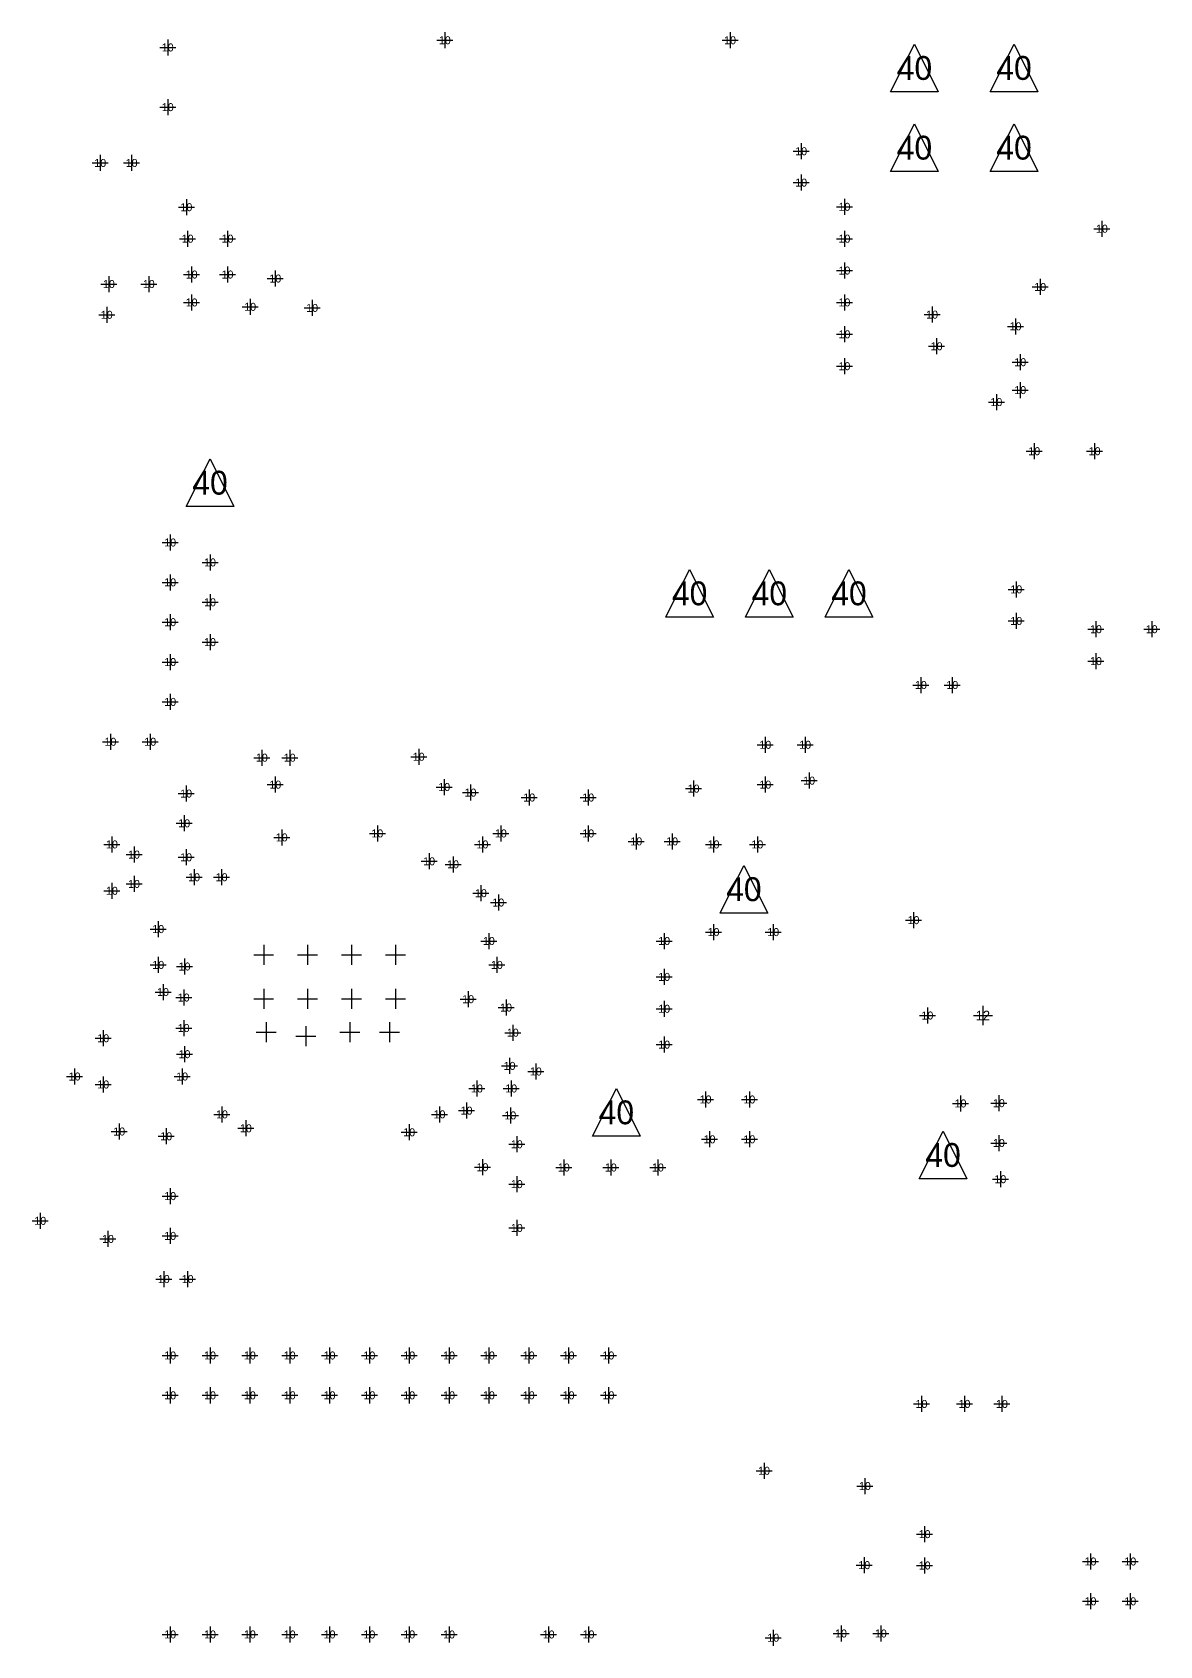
# Model space of a CAD drawing. Extents: x -13164 to 30582, y -10288 to 18382.
# Drawn here: x 3857 to 5272, y 1350 to 3374 of the extents above; entities that cross this region are included whole.
import ezdxf
from ezdxf.enums import TextEntityAlignment as Align

# ---------------------------------------------------------------- set-up
doc = ezdxf.new("R2010")
doc.units = 0
doc.layers.add('MA_NCLEGEND-1-18', color=7, linetype='CONTINUOUS')

# ---------------------------------------------------------------- blocks, each defined once
blk = doc.blocks.new('FIGURE_CROSS')
for points in [[(-0.5, 0), (0.5, 0)], [(0, 0.5), (0, -0.5)]]:
    blk.add_lwpolyline(points)
blk = doc.blocks.new('FIGURE_TRI')
blk.add_lwpolyline([(-0.5, -0.5), (0, 0.5), (0.5, -0.5)], close=True)

msp = doc.modelspace()

# ---------------------------------------------------------------- block references
at = {"layer": 'MA_NCLEGEND-1-18'}
for name, p, xscale, yscale in [('FIGURE_CROSS', (4026.509, 3355.45), 20.079, 20.079), ('FIGURE_CROSS', (4374.343, 3364.433), 20.079, 20.079), ('FIGURE_CROSS', (4732.343, 3364.433), 20.079, 20.079), ('FIGURE_TRI', (4963.74, 3329.697), 59.839, 59.839), ('FIGURE_TRI', (5088.74, 3329.697), 59.839, 59.839), ('FIGURE_CROSS', (4026.571, 3280.512), 20.079, 20.079), ('FIGURE_TRI', (4963.74, 3229.697), 59.839, 59.839), ('FIGURE_TRI', (5088.74, 3229.697), 59.839, 59.839), ('FIGURE_CROSS', (3941.881, 3210.51), 20.079, 20.079), ('FIGURE_CROSS', (3981.259, 3210.51), 20.079, 20.079), ('FIGURE_CROSS', (4821.571, 3225.201), 20.079, 20.079), ('FIGURE_CROSS', (4821.571, 3185.823), 20.079, 20.079), ('FIGURE_CROSS', (4050, 3155), 20.079, 20.079), ('FIGURE_CROSS', (4875.881, 3155.513), 20.079, 20.079), ('FIGURE_CROSS', (5199.051, 3127.992), 20.079, 20.079), ('FIGURE_CROSS', (4051.572, 3115.512), 20.079, 20.079), ('FIGURE_CROSS', (4101.572, 3115.512), 20.079, 20.079), ('FIGURE_CROSS', (4875.882, 3115.511), 20.079, 20.079), ('FIGURE_CROSS', (4056.572, 3070.512), 20.079, 20.079), ('FIGURE_CROSS', (4101.572, 3070.512), 20.079, 20.079), ('FIGURE_CROSS', (4875.882, 3075.513), 20.079, 20.079), ('FIGURE_CROSS', (3952.761, 3058.587), 20.079, 20.079), ('FIGURE_CROSS', (4002.761, 3058.587), 20.079, 20.079), ('FIGURE_CROSS', (4161.572, 3065.512), 20.079, 20.079), ('FIGURE_CROSS', (5121.571, 3054.89), 20.079, 20.079), ('FIGURE_CROSS', (4056.572, 3035.512), 20.079, 20.079), ('FIGURE_CROSS', (4130, 3030), 20.079, 20.079), ('FIGURE_CROSS', (4207.761, 3028.587), 20.079, 20.079), ('FIGURE_CROSS', (4875.881, 3035.512), 20.079, 20.079), ('FIGURE_CROSS', (3950, 3020), 20.079, 20.079), ('FIGURE_CROSS', (4985.882, 3020.201), 20.079, 20.079), ('FIGURE_CROSS', (4875.882, 2995.512), 20.079, 20.079), ('FIGURE_CROSS', (5090.571, 3005.512), 20.079, 20.079), ('FIGURE_CROSS', (4991.571, 2980.512), 20.079, 20.079), ('FIGURE_CROSS', (4875.881, 2955.512), 20.079, 20.079), ('FIGURE_CROSS', (5096.571, 2960.512), 20.079, 20.079), ('FIGURE_CROSS', (5096.571, 2925.512), 20.079, 20.079), ('FIGURE_CROSS', (5066.571, 2910.512), 20.079, 20.079), ('FIGURE_CROSS', (5114.169, 2848.823), 20.079, 20.079), ('FIGURE_CROSS', (5189.882, 2848.823), 20.079, 20.079), ('FIGURE_TRI', (4079.646, 2809.322), 59.839, 59.839), ('FIGURE_CROSS', (4029.646, 2734.321), 20.079, 20.079), ('FIGURE_CROSS', (4079.646, 2709.322), 20.079, 20.079), ('FIGURE_CROSS', (4029.646, 2684.322), 20.079, 20.079), ('FIGURE_TRI', (4681.571, 2670.512), 59.839, 59.839), ('FIGURE_TRI', (4781.571, 2670.512), 59.839, 59.839), ('FIGURE_TRI', (4881.571, 2670.512), 59.839, 59.839), ('FIGURE_CROSS', (5091.571, 2675.512), 20.079, 20.079), ('FIGURE_CROSS', (4079.646, 2659.322), 20.079, 20.079), ('FIGURE_CROSS', (4029.646, 2634.322), 20.079, 20.079), ('FIGURE_CROSS', (5091.571, 2635.872), 20.079, 20.079), ('FIGURE_CROSS', (5191.571, 2625.512), 20.079, 20.079), ('FIGURE_CROSS', (5261.571, 2625.512), 20.079, 20.079), ('FIGURE_CROSS', (4079.646, 2609.321), 20.079, 20.079), ('FIGURE_CROSS', (4029.646, 2584.322), 20.079, 20.079), ('FIGURE_CROSS', (5191.571, 2585.512), 20.079, 20.079), ('FIGURE_CROSS', (4971.882, 2555.512), 20.079, 20.079), ('FIGURE_CROSS', (5011.26, 2555.512), 20.079, 20.079), ('FIGURE_CROSS', (4029.646, 2534.321), 20.079, 20.079), ('FIGURE_CROSS', (3954.646, 2484.321), 20.079, 20.079), ('FIGURE_CROSS', (4004.646, 2484.321), 20.079, 20.079), ('FIGURE_CROSS', (4776.571, 2480.512), 20.079, 20.079), ('FIGURE_CROSS', (4826.571, 2480.512), 20.079, 20.079), ('FIGURE_CROSS', (4144.646, 2464.322), 20.079, 20.079), ('FIGURE_CROSS', (4179.646, 2464.322), 20.079, 20.079), ('FIGURE_CROSS', (4341.571, 2465.511), 20.079, 20.079), ('FIGURE_CROSS', (4049.646, 2419.322), 20.079, 20.079), ('FIGURE_CROSS', (4161.571, 2430.511), 20.079, 20.079), ('FIGURE_CROSS', (4373.571, 2427.512), 20.079, 20.079), ('FIGURE_CROSS', (4406.571, 2420.512), 20.079, 20.079), ('FIGURE_CROSS', (4686.571, 2425.512), 20.079, 20.079), ('FIGURE_CROSS', (4776.571, 2430.512), 20.079, 20.079), ('FIGURE_CROSS', (4831.571, 2435.512), 20.079, 20.079), ('FIGURE_CROSS', (4480.3051, 2414.3727), 20.079, 20.079), ('FIGURE_CROSS', (4554.335, 2414.322), 20.079, 20.079), ('FIGURE_CROSS', (4047.267, 2381.9888), 20.079, 20.079), ('FIGURE_CROSS', (4169.646, 2364.322), 20.079, 20.079), ('FIGURE_CROSS', (4289.646, 2369.322), 20.079, 20.079), ('FIGURE_CROSS', (4444.646, 2369.322), 20.079, 20.079), ('FIGURE_CROSS', (4554.335, 2369.322), 20.079, 20.079), ('FIGURE_CROSS', (4614.646, 2359.322), 20.079, 20.079), ('FIGURE_CROSS', (4659.646, 2359.322), 20.079, 20.079), ('FIGURE_CROSS', (3956.571, 2355.512), 20.079, 20.079), ('FIGURE_CROSS', (3984.236, 2342.732), 20.079, 20.079), ('FIGURE_CROSS', (4049.646, 2339.322), 20.079, 20.079), ('FIGURE_CROSS', (4421.571, 2355.512), 20.079, 20.079), ('FIGURE_CROSS', (4711.571, 2355.512), 20.079, 20.079), ('FIGURE_CROSS', (4766.571, 2355.512), 20.079, 20.079), ('FIGURE_CROSS', (4354.646, 2334.322), 20.079, 20.079), ('FIGURE_CROSS', (4384.646, 2330.512), 20.079, 20.079), ('FIGURE_TRI', (4749.646, 2299.322), 59.839, 59.839), ('FIGURE_CROSS', (3984.236, 2305.912), 20.079, 20.079), ('FIGURE_CROSS', (4059.646, 2314.322), 20.079, 20.079), ('FIGURE_CROSS', (4094.213, 2314.322), 20.079, 20.079), ('FIGURE_CROSS', (3956.571, 2297.321), 20.079, 20.079), ('FIGURE_CROSS', (4419.646, 2294.322), 20.079, 20.079), ('FIGURE_CROSS', (4441.507, 2282.616), 20.079, 20.079), ('FIGURE_CROSS', (4962.571, 2260.512), 20.079, 20.079), ('FIGURE_CROSS', (4014.646, 2249.322), 20.079, 20.079), ('FIGURE_CROSS', (4711.571, 2245.512), 20.079, 20.079), ('FIGURE_CROSS', (4786.571, 2245.512), 20.079, 20.079), ('FIGURE_CROSS', (4146.9705, 2216.885), 25, 25), ('FIGURE_CROSS', (4202.0855, 2216.885), 25, 25), ('FIGURE_CROSS', (4257.2055, 2216.885), 25, 25), ('FIGURE_CROSS', (4312.3215, 2216.885), 25, 25), ('FIGURE_CROSS', (4429.646, 2234.322), 20.079, 20.079), ('FIGURE_CROSS', (4649.646, 2234.322), 20.079, 20.079), ('FIGURE_CROSS', (4014.646, 2204.322), 20.079, 20.079), ('FIGURE_CROSS', (4047.646, 2202.322), 20.079, 20.079), ('FIGURE_CROSS', (4439.646, 2204.322), 20.079, 20.079), ('FIGURE_CROSS', (4649.646, 2189.322), 20.079, 20.079), ('FIGURE_CROSS', (4020.646, 2170.322), 20.079, 20.079), ('FIGURE_CROSS', (4046.571, 2163.442), 20.079, 20.079), ('FIGURE_CROSS', (4146.9705, 2161.763), 25, 25), ('FIGURE_CROSS', (4202.0855, 2161.763), 25, 25), ('FIGURE_CROSS', (4257.2055, 2161.763), 25, 25), ('FIGURE_CROSS', (4312.3215, 2161.763), 25, 25), ('FIGURE_CROSS', (4403.571, 2161.322), 20.079, 20.079), ('FIGURE_CROSS', (4451.204, 2150.88), 20.079, 20.079), ('FIGURE_CROSS', (4649.646, 2149.322), 20.079, 20.079), ('FIGURE_CROSS', (4980.002, 2140.872), 20.079, 20.079), ('FIGURE_CROSS', (5049.691, 2140.872), 24.02, 24.02), ('FIGURE_CROSS', (4046.571, 2125.162), 20.079, 20.079), ('FIGURE_CROSS', (4150, 2120), 25, 25), ('FIGURE_CROSS', (4200, 2115), 25, 25), ('FIGURE_CROSS', (4255, 2120), 25, 25), ('FIGURE_CROSS', (4305, 2120), 25, 25), ('FIGURE_CROSS', (4459.646, 2119.322), 20.079, 20.079), ('FIGURE_CROSS', (3945.646, 2112.322), 20.079, 20.079), ('FIGURE_CROSS', (4649.646, 2104.322), 20.079, 20.079), ('FIGURE_CROSS', (4047.646, 2092.322), 20.079, 20.079), ('FIGURE_CROSS', (4455.5769, 2077.6414), 20.079, 20.079), ('FIGURE_CROSS', (3909.646, 2064.322), 20.079, 20.079), ('FIGURE_CROSS', (4044.646, 2064.322), 20.079, 20.079), ('FIGURE_CROSS', (4488.5812, 2070.6337), 20.079, 20.079), ('FIGURE_CROSS', (3945.646, 2054.322), 20.079, 20.079), ('FIGURE_CROSS', (4414.646, 2049.322), 20.079, 20.079), ('FIGURE_CROSS', (4457.646, 2049.322), 20.079, 20.079), ('FIGURE_TRI', (4589.646, 2019.322), 59.839, 59.839), ('FIGURE_CROSS', (4701.571, 2035.512), 20.079, 20.079), ('FIGURE_CROSS', (4756.571, 2035.512), 20.079, 20.079), ('FIGURE_CROSS', (4094.646, 2016.822), 20.079, 20.079), ('FIGURE_CROSS', (4367.646, 2016.822), 20.079, 20.079), ('FIGURE_CROSS', (4401.571, 2021.512), 20.079, 20.079), ('FIGURE_CROSS', (4456.571, 2015.512), 20.079, 20.079), ('FIGURE_CROSS', (5021.571, 2030.512), 20.079, 20.079), ('FIGURE_CROSS', (5069.691, 2030.872), 20.079, 20.079), ('FIGURE_CROSS', (3965.646, 1995.322), 20.079, 20.079), ('FIGURE_CROSS', (4124.646, 1999.322), 20.079, 20.079), ('FIGURE_CROSS', (4329.646, 1994.322), 20.079, 20.079), ('FIGURE_CROSS', (4024.646, 1989.322), 20.079, 20.079), ('FIGURE_CROSS', (4464.646, 1979.322), 20.079, 20.079), ('FIGURE_CROSS', (4706.571, 1985.512), 20.079, 20.079), ('FIGURE_CROSS', (4756.571, 1985.512), 20.079, 20.079), ('FIGURE_TRI', (4999.691, 1965.872), 59.839, 59.839), ('FIGURE_CROSS', (5069.691, 1980.872), 20.079, 20.079), ('FIGURE_CROSS', (4421.571, 1950.511), 20.079, 20.079), ('FIGURE_CROSS', (4523.649, 1950.168), 20.079, 20.079), ('FIGURE_CROSS', (4582.701, 1950.168), 20.079, 20.079), ('FIGURE_CROSS', (4641.753, 1950.168), 20.079, 20.079), ('FIGURE_CROSS', (5071.571, 1935.512), 20.079, 20.079), ('FIGURE_CROSS', (4029.646, 1914.322), 20.079, 20.079), ('FIGURE_CROSS', (4464.646, 1929.322), 20.079, 20.079), ('FIGURE_CROSS', (3866.571, 1883.26), 20.079, 20.079), ('FIGURE_CROSS', (4464.646, 1874.322), 20.079, 20.079), ('FIGURE_CROSS', (3951.571, 1860.511), 20.079, 20.079), ('FIGURE_CROSS', (4029.646, 1864.322), 20.079, 20.079), ('FIGURE_CROSS', (4021.571, 1810.2091), 20.079, 20.079), ('FIGURE_CROSS', (4051.571, 1810.2091), 20.079, 20.079), ('FIGURE_CROSS', (4029.646, 1714.322), 20.079, 20.079), ('FIGURE_CROSS', (4079.646, 1714.322), 20.079, 20.079), ('FIGURE_CROSS', (4129.646, 1714.322), 20.079, 20.079), ('FIGURE_CROSS', (4179.646, 1714.322), 20.079, 20.079), ('FIGURE_CROSS', (4229.646, 1714.322), 20.079, 20.079), ('FIGURE_CROSS', (4279.646, 1714.322), 20.079, 20.079), ('FIGURE_CROSS', (4329.646, 1714.322), 20.079, 20.079), ('FIGURE_CROSS', (4379.646, 1714.322), 20.079, 20.079), ('FIGURE_CROSS', (4429.646, 1714.322), 20.079, 20.079), ('FIGURE_CROSS', (4479.646, 1714.322), 20.079, 20.079), ('FIGURE_CROSS', (4529.646, 1714.322), 20.079, 20.079), ('FIGURE_CROSS', (4579.646, 1714.322), 20.079, 20.079), ('FIGURE_CROSS', (4029.646, 1664.322), 20.079, 20.079), ('FIGURE_CROSS', (4079.646, 1664.322), 20.079, 20.079), ('FIGURE_CROSS', (4129.646, 1664.322), 20.079, 20.079), ('FIGURE_CROSS', (4179.646, 1664.322), 20.079, 20.079), ('FIGURE_CROSS', (4229.646, 1664.322), 20.079, 20.079), ('FIGURE_CROSS', (4279.646, 1664.322), 20.079, 20.079), ('FIGURE_CROSS', (4329.646, 1664.322), 20.079, 20.079), ('FIGURE_CROSS', (4379.646, 1664.322), 20.079, 20.079), ('FIGURE_CROSS', (4429.646, 1664.322), 20.079, 20.079), ('FIGURE_CROSS', (4479.646, 1664.322), 20.079, 20.079), ('FIGURE_CROSS', (4529.646, 1664.322), 20.079, 20.079), ('FIGURE_CROSS', (4579.646, 1664.322), 20.079, 20.079), ('FIGURE_CROSS', (4972.571, 1653.512), 20.079, 20.079), ('FIGURE_CROSS', (5026.571, 1653.512), 20.079, 20.079), ('FIGURE_CROSS', (5073.571, 1653.512), 20.079, 20.079), ('FIGURE_CROSS', (4775, 1569.689), 20.079, 20.079), ('FIGURE_CROSS', (4901.571, 1550.512), 20.079, 20.079), ('FIGURE_CROSS', (4976.571, 1490.201), 20.079, 20.079), ('FIGURE_CROSS', (4900.807, 1451.276), 20.079, 20.079), ('FIGURE_CROSS', (4976.571, 1450.823), 20.079, 20.079), ('FIGURE_CROSS', (5184.691, 1455.872), 20.079, 20.079), ('FIGURE_CROSS', (5234.691, 1455.872), 20.079, 20.079), ('FIGURE_CROSS', (5184.691, 1405.872), 20.079, 20.079), ('FIGURE_CROSS', (5234.691, 1405.872), 20.079, 20.079), ('FIGURE_CROSS', (4029.646, 1364.322), 20.079, 20.079), ('FIGURE_CROSS', (4079.646, 1364.322), 20.079, 20.079), ('FIGURE_CROSS', (4129.646, 1364.322), 20.079, 20.079), ('FIGURE_CROSS', (4179.646, 1364.322), 20.079, 20.079), ('FIGURE_CROSS', (4229.646, 1364.322), 20.079, 20.079), ('FIGURE_CROSS', (4279.646, 1364.322), 20.079, 20.079), ('FIGURE_CROSS', (4329.646, 1364.322), 20.079, 20.079), ('FIGURE_CROSS', (4379.646, 1364.322), 20.079, 20.079), ('FIGURE_CROSS', (4504.646, 1364.322), 20.079, 20.079), ('FIGURE_CROSS', (4554.646, 1364.322), 20.079, 20.079), ('FIGURE_CROSS', (4786.571, 1360.201), 20.079, 20.079), ('FIGURE_CROSS', (4871.571, 1365.512), 20.079, 20.079), ('FIGURE_CROSS', (4921.571, 1365.512), 20.079, 20.079)]:
    msp.add_blockref(name, p, dxfattribs=dict(at, xscale=xscale, yscale=yscale))

# ---------------------------------------------------------------- texts
for s, height, p in [('10', 10.0395, (4026.509, 3355.45)), ('10', 10.0395, (4374.343, 3364.433)), ('10', 10.0395, (4732.343, 3364.433)), ('40', 29.9195, (4963.74, 3329.697)), ('40', 29.9195, (5088.74, 3329.697)), ('10', 10.0395, (4026.571, 3280.512)), ('40', 29.9195, (4963.74, 3229.697)), ('40', 29.9195, (5088.74, 3229.697)), ('10', 10.0395, (4821.571, 3225.201)), ('10', 10.0395, (3941.881, 3210.51)), ('10', 10.0395, (3981.259, 3210.51)), ('10', 10.0395, (4821.571, 3185.823)), ('10', 10.0395, (4050, 3155)), ('10', 10.0395, (4875.881, 3155.513)), ('10', 10.0395, (4051.572, 3115.512)), ('10', 10.0395, (4101.572, 3115.512)), ('10', 10.0395, (4875.882, 3115.511)), ('10', 10.0395, (5199.051, 3127.992)), ('10', 10.0395, (4875.882, 3075.513)), ('10', 10.0395, (3952.761, 3058.587)), ('10', 10.0395, (4002.761, 3058.587)), ('10', 10.0395, (4056.572, 3070.512)), ('10', 10.0395, (4101.572, 3070.512)), ('10', 10.0395, (4161.572, 3065.512)), ('10', 10.0395, (5121.571, 3054.89)), ('10', 10.0395, (4056.572, 3035.512)), ('10', 10.0395, (4875.881, 3035.512)), ('10', 10.0395, (3950, 3020)), ('10', 10.0395, (4130, 3030)), ('10', 10.0395, (4207.761, 3028.587)), ('10', 10.0395, (4985.882, 3020.201)), ('10', 10.0395, (4875.882, 2995.512)), ('10', 10.0395, (5090.571, 3005.512)), ('10', 10.0395, (4991.571, 2980.512)), ('10', 10.0395, (4875.881, 2955.512)), ('10', 10.0395, (5096.571, 2960.512)), ('10', 10.0395, (5066.571, 2910.512)), ('10', 10.0395, (5096.571, 2925.512)), ('10', 10.0395, (5114.169, 2848.823)), ('10', 10.0395, (5189.882, 2848.823)), ('40', 29.9195, (4079.646, 2809.322)), ('10', 10.0395, (4029.646, 2734.321)), ('10', 10.0395, (4079.646, 2709.322)), ('10', 10.0395, (4029.646, 2684.322)), ('40', 29.9195, (4681.571, 2670.512)), ('40', 29.9195, (4781.571, 2670.512)), ('40', 29.9195, (4881.571, 2670.512)), ('10', 10.0395, (5091.571, 2675.512)), ('10', 10.0395, (4079.646, 2659.322)), ('10', 10.0395, (4029.646, 2634.322)), ('10', 10.0395, (5091.571, 2635.872)), ('10', 10.0395, (4079.646, 2609.321)), ('10', 10.0395, (5191.571, 2625.512)), ('10', 10.0395, (5261.571, 2625.512)), ('10', 10.0395, (4029.646, 2584.322)), ('10', 10.0395, (5191.571, 2585.512)), ('10', 10.0395, (4971.882, 2555.512)), ('10', 10.0395, (5011.26, 2555.512)), ('10', 10.0395, (4029.646, 2534.321)), ('10', 10.0395, (3954.646, 2484.321)), ('10', 10.0395, (4004.646, 2484.321)), ('10', 10.0395, (4341.571, 2465.511)), ('10', 10.0395, (4776.571, 2480.512)), ('10', 10.0395, (4826.571, 2480.512)), ('10', 10.0395, (4144.646, 2464.322)), ('10', 10.0395, (4179.646, 2464.322)), ('10', 10.0395, (4161.571, 2430.511)), ('10', 10.0395, (4373.571, 2427.512)), ('10', 10.0395, (4686.571, 2425.512)), ('10', 10.0395, (4776.571, 2430.512)), ('10', 10.0395, (4831.571, 2435.512)), ('10', 10.0395, (4049.646, 2419.322)), ('10', 10.0395, (4406.571, 2420.512)), ('10', 10.0395, (4480.3051, 2414.3727)), ('10', 10.0395, (4554.335, 2414.322)), ('10', 10.0395, (4047.267, 2381.9888)), ('10', 10.0395, (4169.646, 2364.322)), ('10', 10.0395, (4289.646, 2369.322)), ('10', 10.0395, (4444.646, 2369.322)), ('10', 10.0395, (4554.335, 2369.322)), ('10', 10.0395, (3956.571, 2355.512)), ('10', 10.0395, (4421.571, 2355.512)), ('10', 10.0395, (4614.646, 2359.322)), ('10', 10.0395, (4659.646, 2359.322)), ('10', 10.0395, (4711.571, 2355.512)), ('10', 10.0395, (4766.571, 2355.512)), ('10', 10.0395, (3984.236, 2342.732)), ('10', 10.0395, (4049.646, 2339.322)), ('10', 10.0395, (4354.646, 2334.322)), ('10', 10.0395, (4384.646, 2330.512)), ('10', 10.0395, (3984.236, 2305.912)), ('10', 10.0395, (4059.646, 2314.322)), ('10', 10.0395, (4094.213, 2314.322)), ('40', 29.9195, (4749.646, 2299.322)), ('10', 10.0395, (3956.571, 2297.321)), ('10', 10.0395, (4419.646, 2294.322)), ('10', 10.0395, (4441.507, 2282.616)), ('10', 10.0395, (4014.646, 2249.322)), ('10', 10.0395, (4711.571, 2245.512)), ('10', 10.0395, (4786.571, 2245.512)), ('10', 10.0395, (4962.571, 2260.512)), ('10', 10.0395, (4429.646, 2234.322)), ('10', 10.0395, (4649.646, 2234.322)), ('10', 10.0395, (4014.646, 2204.322)), ('10', 10.0395, (4047.646, 2202.322)), ('10', 10.0395, (4439.646, 2204.322)), ('10', 10.0395, (4649.646, 2189.322)), ('10', 10.0395, (4020.646, 2170.322)), ('10', 10.0395, (4046.571, 2163.442)), ('10', 10.0395, (4403.571, 2161.322)), ('10', 10.0395, (4451.204, 2150.88)), ('10', 10.0395, (4649.646, 2149.322)), ('10', 10.0395, (4980.002, 2140.872)), ('12', 12.01, (5049.691, 2140.872)), ('10', 10.0395, (4046.571, 2125.162)), ('10', 10.0395, (3945.646, 2112.322)), ('10', 10.0395, (4459.646, 2119.322)), ('10', 10.0395, (4649.646, 2104.322)), ('10', 10.0395, (4047.646, 2092.322)), ('10', 10.0395, (3909.646, 2064.322)), ('10', 10.0395, (4044.646, 2064.322)), ('10', 10.0395, (4455.5769, 2077.6414)), ('10', 10.0395, (4488.5812, 2070.6337)), ('10', 10.0395, (3945.646, 2054.322)), ('10', 10.0395, (4414.646, 2049.322)), ('10', 10.0395, (4457.646, 2049.322)), ('10', 10.0395, (4401.571, 2021.512)), ('40', 29.9195, (4589.646, 2019.322)), ('10', 10.0395, (4701.571, 2035.512)), ('10', 10.0395, (4756.571, 2035.512)), ('10', 10.0395, (5021.571, 2030.512)), ('10', 10.0395, (5069.691, 2030.872)), ('10', 10.0395, (4094.646, 2016.822)), ('10', 10.0395, (4124.646, 1999.322)), ('10', 10.0395, (4367.646, 2016.822)), ('10', 10.0395, (4456.571, 2015.512)), ('10', 10.0395, (3965.646, 1995.322)), ('10', 10.0395, (4024.646, 1989.322)), ('10', 10.0395, (4329.646, 1994.322)), ('10', 10.0395, (4464.646, 1979.322)), ('10', 10.0395, (4706.571, 1985.512)), ('10', 10.0395, (4756.571, 1985.512)), ('10', 10.0395, (5069.691, 1980.872)), ('40', 29.9195, (4999.691, 1965.872)), ('10', 10.0395, (4421.571, 1950.511)), ('10', 10.0395, (4523.649, 1950.168)), ('10', 10.0395, (4582.701, 1950.168)), ('10', 10.0395, (4641.753, 1950.168)), ('10', 10.0395, (4464.646, 1929.322)), ('10', 10.0395, (5071.571, 1935.512)), ('10', 10.0395, (4029.646, 1914.322)), ('10', 10.0395, (3866.571, 1883.26)), ('10', 10.0395, (3951.571, 1860.511)), ('10', 10.0395, (4029.646, 1864.322)), ('10', 10.0395, (4464.646, 1874.322)), ('10', 10.0395, (4021.571, 1810.2091)), ('10', 10.0395, (4051.571, 1810.2091)), ('10', 10.0395, (4029.646, 1714.322)), ('10', 10.0395, (4079.646, 1714.322)), ('10', 10.0395, (4129.646, 1714.322)), ('10', 10.0395, (4179.646, 1714.322)), ('10', 10.0395, (4229.646, 1714.322)), ('10', 10.0395, (4279.646, 1714.322)), ('10', 10.0395, (4329.646, 1714.322)), ('10', 10.0395, (4379.646, 1714.322)), ('10', 10.0395, (4429.646, 1714.322)), ('10', 10.0395, (4479.646, 1714.322)), ('10', 10.0395, (4529.646, 1714.322)), ('10', 10.0395, (4579.646, 1714.322)), ('10', 10.0395, (4029.646, 1664.322)), ('10', 10.0395, (4079.646, 1664.322)), ('10', 10.0395, (4129.646, 1664.322)), ('10', 10.0395, (4179.646, 1664.322)), ('10', 10.0395, (4229.646, 1664.322)), ('10', 10.0395, (4279.646, 1664.322)), ('10', 10.0395, (4329.646, 1664.322)), ('10', 10.0395, (4379.646, 1664.322)), ('10', 10.0395, (4429.646, 1664.322)), ('10', 10.0395, (4479.646, 1664.322)), ('10', 10.0395, (4529.646, 1664.322)), ('10', 10.0395, (4579.646, 1664.322)), ('10', 10.0395, (4972.571, 1653.512)), ('10', 10.0395, (5026.571, 1653.512)), ('10', 10.0395, (5073.571, 1653.512)), ('10', 10.0395, (4775, 1569.689)), ('10', 10.0395, (4901.571, 1550.512)), ('10', 10.0395, (4976.571, 1490.201)), ('10', 10.0395, (5184.691, 1455.872)), ('10', 10.0395, (5234.691, 1455.872)), ('10', 10.0395, (4900.807, 1451.276)), ('10', 10.0395, (4976.571, 1450.823)), ('10', 10.0395, (5184.691, 1405.872)), ('10', 10.0395, (5234.691, 1405.872)), ('10', 10.0395, (4029.646, 1364.322)), ('10', 10.0395, (4079.646, 1364.322)), ('10', 10.0395, (4129.646, 1364.322)), ('10', 10.0395, (4179.646, 1364.322)), ('10', 10.0395, (4229.646, 1364.322)), ('10', 10.0395, (4279.646, 1364.322)), ('10', 10.0395, (4329.646, 1364.322)), ('10', 10.0395, (4379.646, 1364.322)), ('10', 10.0395, (4504.646, 1364.322)), ('10', 10.0395, (4554.646, 1364.322)), ('10', 10.0395, (4786.571, 1360.201)), ('10', 10.0395, (4871.571, 1365.512)), ('10', 10.0395, (4921.571, 1365.512))]:
    msp.add_text(s, height=height, dxfattribs=at).set_placement(p, align=Align.MIDDLE_CENTER)

doc.saveas('drawing.dxf')
